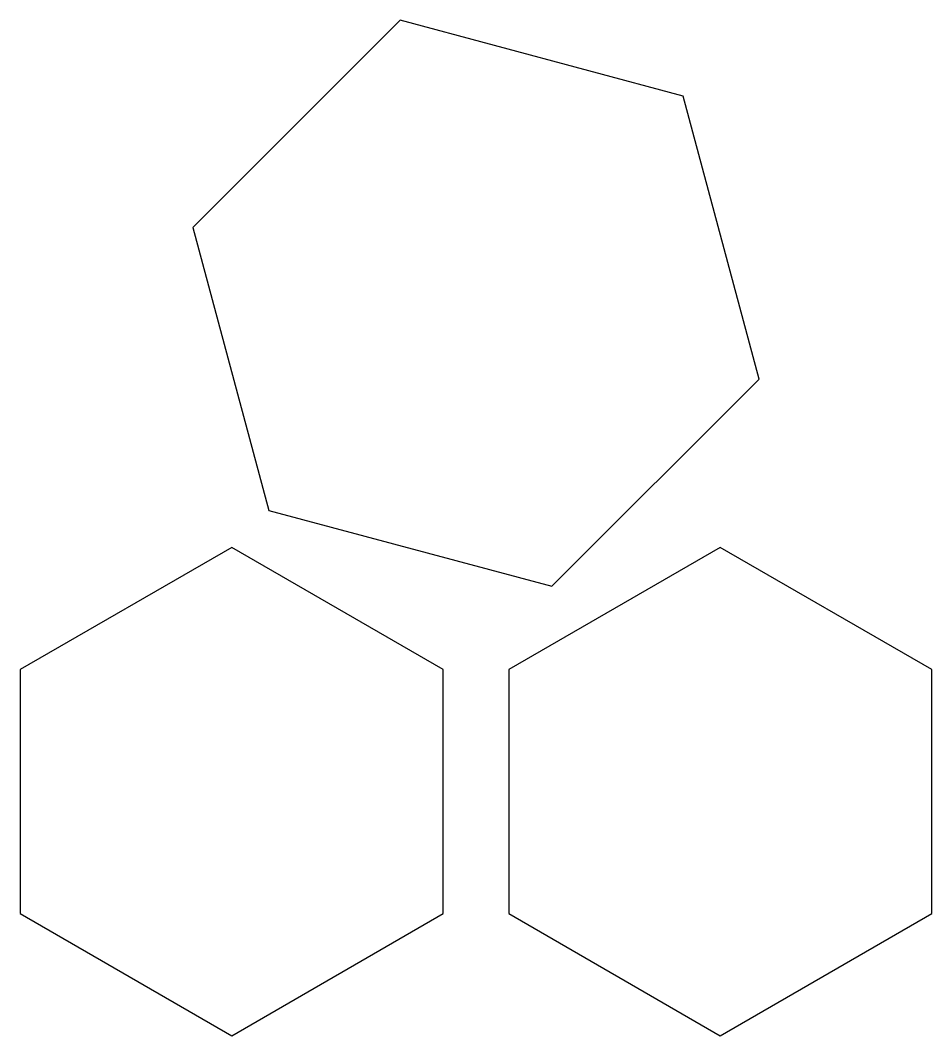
# Model space of a CAD drawing. Extents: x -4.3 to 14.3, y -5 to 15.8.
import ezdxf

# ---------------------------------------------------------------- set-up
doc = ezdxf.new("R2010")
doc.units = 0
doc.layers.get('0').update_dxf_attribs({"linetype": 'CONTINUOUS'})

msp = doc.modelspace()

# ---------------------------------------------------------------- linework, layer by layer
for points in [[(9.242641, 14.242641), (3.447086, 15.795555), (-0.795555, 11.552914), (0.757359, 5.757359), (6.552914, 4.204445), (10.795555, 8.447086)], [(0, 5), (-4.330127, 2.5), (-4.330127, -2.5), (0, -5), (4.330127, -2.5), (4.330127, 2.5)], [(10, 5), (5.669873, 2.5), (5.669873, -2.5), (10, -5), (14.330127, -2.5), (14.330127, 2.5)]]:
    msp.add_lwpolyline(points, close=True)

doc.saveas('drawing.dxf')
